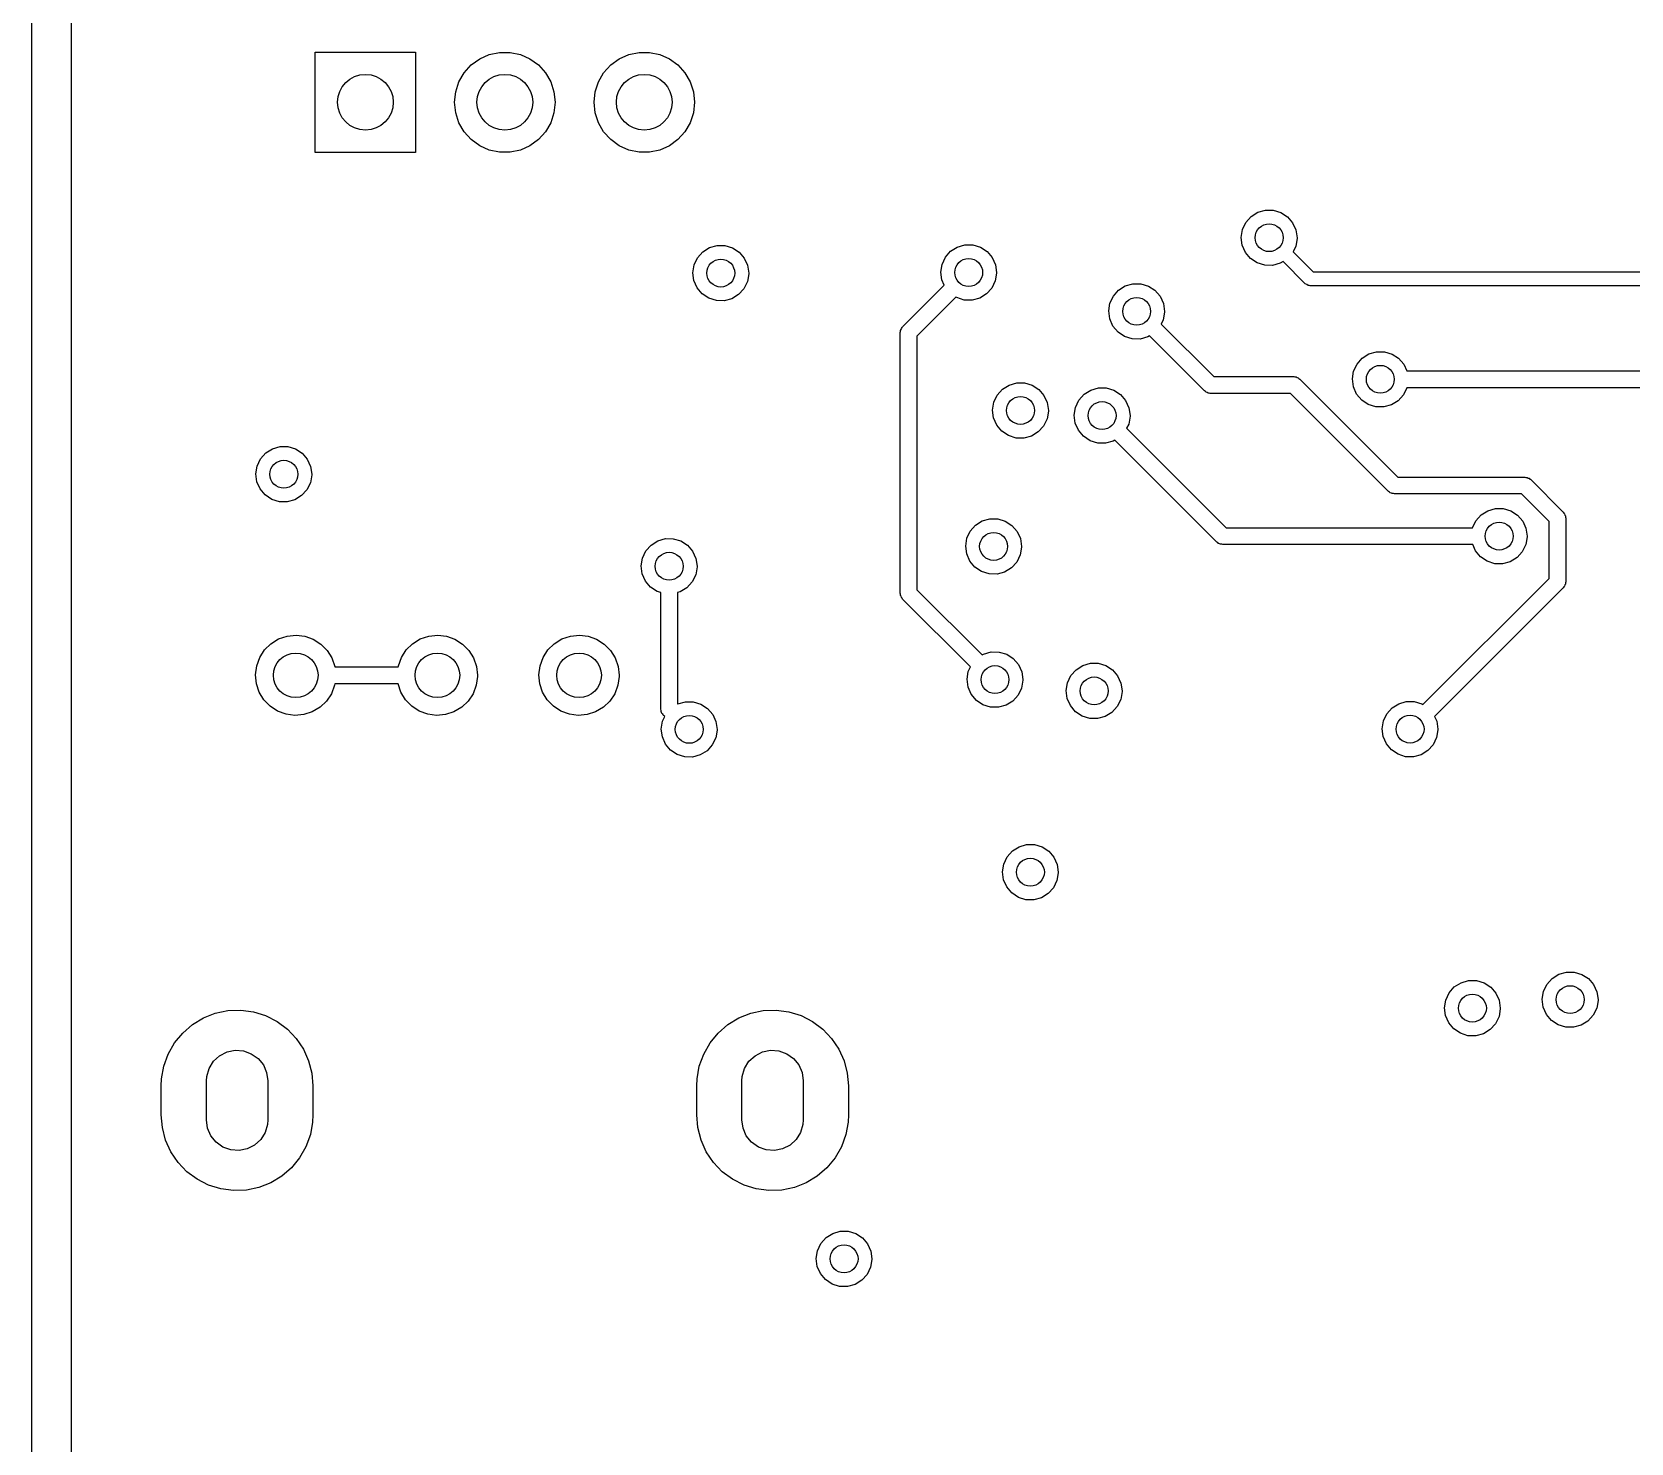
# Model space of a CAD drawing. Extents: x 74 to 207, y -143 to -33.
# Drawn here: x 75.34 to 104.01, y -87.56 to -62.25 of the extents above; entities that cross this region are included whole.
import ezdxf

# ---------------------------------------------------------------- set-up
doc = ezdxf.new("R2010")
doc.units = 0
doc.layers.add('BLACK', color=7, linetype='CONTINUOUS')

msp = doc.modelspace()

# ---------------------------------------------------------------- linework, layer by layer
at = {"layer": 'BLACK', "linetype": 'CONTINUOUS'}
for p, q in [((75.342, -101.6), (75.342, -48.514)), ((76.042, -48.659), (76.042, -101.455)), ((80.42, -64.41), (80.42, -62.61)), ((80.42, -62.61), (82.22, -62.61)), ((82.22, -62.61), (82.22, -64.41)), ((83.2178, -62.8412), (83.37, -62.7306)), ((83.37, -62.7306), (83.5419, -62.654)), ((83.5419, -62.654), (83.7259, -62.6149)), ((83.7259, -62.6149), (83.9141, -62.6149)), ((83.9141, -62.6149), (84.0981, -62.654)), ((84.0981, -62.654), (84.27, -62.7306)), ((84.27, -62.7306), (84.4222, -62.8412)), ((85.7178, -62.8412), (85.87, -62.7306)), ((85.87, -62.7306), (86.0419, -62.654)), ((86.0419, -62.654), (86.2259, -62.6149)), ((86.2259, -62.6149), (86.4141, -62.6149)), ((86.4141, -62.6149), (86.5981, -62.654)), ((86.5981, -62.654), (86.77, -62.7306)), ((86.77, -62.7306), (86.9222, -62.8412)), ((82.9978, -63.1439), (83.0919, -62.981)), ((83.0919, -62.981), (83.2178, -62.8412)), ((84.4222, -62.8412), (84.5481, -62.981)), ((84.5481, -62.981), (84.6422, -63.1439)), ((85.4978, -63.1439), (85.5919, -62.981)), ((85.5919, -62.981), (85.7178, -62.8412)), ((86.9222, -62.8412), (87.0481, -62.981)), ((87.0481, -62.981), (87.1422, -63.1439)), ((82.92, -63.51), (82.9397, -63.3229)), ((82.9397, -63.3229), (82.9978, -63.1439)), ((84.6422, -63.1439), (84.7003, -63.3229)), ((84.7003, -63.3229), (84.72, -63.51)), ((85.42, -63.51), (85.4397, -63.3229)), ((85.4397, -63.3229), (85.4978, -63.1439)), ((87.1422, -63.1439), (87.2003, -63.3229)), ((87.2003, -63.3229), (87.22, -63.51)), ((82.9397, -63.6971), (82.92, -63.51)), ((84.72, -63.51), (84.7003, -63.6971)), ((85.4397, -63.6971), (85.42, -63.51)), ((87.22, -63.51), (87.2003, -63.6971)), ((82.9978, -63.8761), (82.9397, -63.6971)), ((83.0919, -64.039), (82.9978, -63.8761)), ((84.6422, -63.8761), (84.5481, -64.039)), ((84.7003, -63.6971), (84.6422, -63.8761)), ((85.4978, -63.8761), (85.4397, -63.6971)), ((85.5919, -64.039), (85.4978, -63.8761)), ((87.1422, -63.8761), (87.0481, -64.039)), ((87.2003, -63.6971), (87.1422, -63.8761)), ((83.2178, -64.1788), (83.0919, -64.039)), ((83.37, -64.2894), (83.2178, -64.1788)), ((84.4222, -64.1788), (84.27, -64.2894)), ((84.5481, -64.039), (84.4222, -64.1788)), ((85.7178, -64.1788), (85.5919, -64.039)), ((85.87, -64.2894), (85.7178, -64.1788)), ((86.9222, -64.1788), (86.77, -64.2894)), ((87.0481, -64.039), (86.9222, -64.1788)), ((82.22, -64.41), (80.42, -64.41)), ((83.5419, -64.366), (83.37, -64.2894)), ((83.7259, -64.4051), (83.5419, -64.366)), ((83.9141, -64.4051), (83.7259, -64.4051)), ((84.0981, -64.366), (83.9141, -64.4051)), ((84.27, -64.2894), (84.0981, -64.366)), ((86.0419, -64.366), (85.87, -64.2894)), ((86.2259, -64.4051), (86.0419, -64.366)), ((86.4141, -64.4051), (86.2259, -64.4051)), ((86.5981, -64.366), (86.4141, -64.4051)), ((86.77, -64.2894), (86.5981, -64.366)), ((97.106, -65.6639), (97.1998, -65.5576)), ((97.1998, -65.5576), (97.3197, -65.482)), ((97.3197, -65.482), (97.456, -65.443)), ((97.456, -65.443), (97.5978, -65.4439)), ((97.5978, -65.4439), (97.7336, -65.4845)), ((97.7336, -65.4845), (97.8526, -65.5616)), ((97.8526, -65.5616), (97.9451, -65.669)), ((97.0239, -65.9323), (97.0457, -65.7922)), ((97.0423, -66.0729), (97.0239, -65.9323)), ((97.0457, -65.7922), (97.106, -65.6639)), ((97.9451, -65.669), (98.0038, -65.7981)), ((98.0038, -65.7981), (98.0239, -65.9384)), ((98.0239, -65.9384), (98.0238, -65.9506)), ((87.2746, -66.2989), (87.3684, -66.1926)), ((87.3684, -66.1926), (87.4883, -66.117)), ((87.4883, -66.117), (87.6246, -66.078)), ((87.6246, -66.078), (87.7664, -66.0789)), ((87.7664, -66.0789), (87.9022, -66.1195)), ((87.9022, -66.1195), (88.0212, -66.1966)), ((88.0212, -66.1966), (88.1137, -66.304)), ((91.7187, -66.2881), (91.8125, -66.1818)), ((91.8125, -66.1818), (91.9324, -66.1062)), ((91.9324, -66.1062), (92.0687, -66.0672)), ((92.0687, -66.0672), (92.2105, -66.0681)), ((92.2105, -66.0681), (92.3463, -66.1087)), ((92.3463, -66.1087), (92.4653, -66.1858)), ((92.4653, -66.1858), (92.5578, -66.2932)), ((97.0994, -66.2026), (97.0423, -66.0729)), ((97.1906, -66.3111), (97.0994, -66.2026)), ((98.0002, -66.0904), (97.9521, -66.1898)), ((97.9521, -66.1898), (98.3123, -66.55)), ((98.0238, -65.9506), (98.0002, -66.0904)), ((87.1925, -66.5673), (87.2143, -66.4272)), ((87.2143, -66.4272), (87.2746, -66.2989)), ((88.1137, -66.304), (88.1724, -66.4331)), ((88.1724, -66.4331), (88.1925, -66.5734)), ((91.6366, -66.5565), (91.6584, -66.4164)), ((91.6584, -66.4164), (91.7187, -66.2881)), ((92.5578, -66.2932), (92.6165, -66.4223)), ((92.6165, -66.4223), (92.6366, -66.5626)), ((97.3086, -66.3897), (97.1906, -66.3111)), ((97.444, -66.432), (97.3086, -66.3897)), ((97.5857, -66.4346), (97.444, -66.432)), ((97.7225, -66.3973), (97.5857, -66.4346)), ((97.7742, -66.3655), (97.7225, -66.3973)), ((98.1721, -66.7634), (97.7742, -66.3655)), ((87.2109, -66.7079), (87.1925, -66.5673)), ((87.268, -66.8376), (87.2109, -66.7079)), ((88.1688, -66.7254), (88.107, -66.853)), ((88.1924, -66.5856), (88.1688, -66.7254)), ((88.1925, -66.5734), (88.1924, -66.5856)), ((90.9529, -67.5341), (91.6963, -66.7908)), ((91.655, -66.6971), (91.6366, -66.5565)), ((91.6963, -66.7908), (91.655, -66.6971)), ((92.6129, -66.7146), (92.5511, -66.8422)), ((92.6365, -66.5748), (92.6129, -66.7146)), ((92.6366, -66.5626), (92.6365, -66.5748)), ((94.9442, -66.8028), (95.0805, -66.7638)), ((95.0805, -66.7638), (95.2223, -66.7647)), ((95.2223, -66.7647), (95.3581, -66.8053)), ((98.1991, -66.7782), (98.1721, -66.7634)), ((98.225, -66.7949), (98.1991, -66.7782)), ((98.2314, -66.7958), (98.225, -66.7949)), ((98.2339, -66.7971), (98.2314, -66.7958)), ((98.2385, -66.7968), (98.2339, -66.7971)), ((98.2605, -66.8), (98.2385, -66.7968)), ((106.691, -66.8), (98.2605, -66.8)), ((98.3123, -66.55), (106.724, -66.55)), ((87.3592, -66.9461), (87.268, -66.8376)), ((87.4772, -67.0247), (87.3592, -66.9461)), ((87.6126, -67.067), (87.4772, -67.0247)), ((87.7543, -67.0696), (87.6126, -67.067)), ((87.8911, -67.0323), (87.7543, -67.0696)), ((88.0119, -66.9581), (87.8911, -67.0323)), ((88.107, -66.853), (88.0119, -66.9581)), ((91.907, -67.0043), (91.209, -67.7023)), ((91.9213, -67.0139), (91.907, -67.0043)), ((92.0567, -67.0562), (91.9213, -67.0139)), ((92.1984, -67.0588), (92.0567, -67.0562)), ((92.3352, -67.0215), (92.1984, -67.0588)), ((92.456, -66.9473), (92.3352, -67.0215)), ((92.5511, -66.8422), (92.456, -66.9473)), ((94.6702, -67.113), (94.7305, -66.9847)), ((94.7305, -66.9847), (94.8243, -66.8784)), ((94.8243, -66.8784), (94.9442, -66.8028)), ((95.3581, -66.8053), (95.4771, -66.8824)), ((95.4771, -66.8824), (95.5696, -66.9898)), ((95.5696, -66.9898), (95.6283, -67.1189)), ((94.6484, -67.2531), (94.6702, -67.113)), ((94.6668, -67.3937), (94.6484, -67.2531)), ((95.6483, -67.2714), (95.6247, -67.4112)), ((95.6283, -67.1189), (95.6484, -67.2592)), ((95.6484, -67.2592), (95.6483, -67.2714)), ((90.909, -67.6402), (90.9141, -67.6211)), ((90.909, -72.3138), (90.909, -67.6402)), ((90.9141, -67.6014), (90.924, -67.5843)), ((90.9141, -67.6211), (90.9141, -67.6014)), ((90.924, -67.5843), (90.9291, -67.5652)), ((90.9291, -67.5652), (90.9431, -67.5512)), ((90.9431, -67.5512), (90.9529, -67.5341)), ((94.7239, -67.5234), (94.6668, -67.3937)), ((94.8151, -67.6319), (94.7239, -67.5234)), ((94.9331, -67.7105), (94.8151, -67.6319)), ((95.6247, -67.4112), (95.5881, -67.4868)), ((95.5881, -67.4868), (96.5313, -68.43)), ((91.209, -67.7023), (91.209, -72.2517)), ((95.0685, -67.7528), (94.9331, -67.7105)), ((95.2102, -67.7554), (95.0685, -67.7528)), ((95.347, -67.7181), (95.2102, -67.7554)), ((95.3768, -67.6998), (95.347, -67.7181)), ((96.3631, -68.6861), (95.3768, -67.6998)), ((99.039, -68.3322), (99.0993, -68.2039)), ((99.0993, -68.2039), (99.1931, -68.0976)), ((99.1931, -68.0976), (99.313, -68.022)), ((99.313, -68.022), (99.4493, -67.983)), ((99.4493, -67.983), (99.5911, -67.9839)), ((99.5911, -67.9839), (99.7269, -68.0245)), ((99.7269, -68.0245), (99.8459, -68.1016)), ((99.8459, -68.1016), (99.9384, -68.209)), ((99.9384, -68.209), (99.9927, -68.3284)), ((96.5313, -68.43), (97.9678, -68.43)), ((97.9678, -68.43), (97.9869, -68.4351)), ((97.9869, -68.4351), (98.0066, -68.4351)), ((98.0066, -68.4351), (98.0237, -68.445)), ((98.0237, -68.445), (98.0428, -68.4501)), ((98.0428, -68.4501), (98.0568, -68.4641)), ((98.0568, -68.4641), (98.0739, -68.4739)), ((98.0739, -68.4739), (99.8333, -70.2334)), ((99.0172, -68.4723), (99.039, -68.3322)), ((99.0356, -68.6129), (99.0172, -68.4723)), ((99.9927, -68.3284), (113.436, -68.3284)), ((92.5874, -68.891), (92.6477, -68.7627)), ((92.6477, -68.7627), (92.7415, -68.6564)), ((92.7415, -68.6564), (92.8614, -68.5808)), ((92.8614, -68.5808), (92.9977, -68.5418)), ((92.9977, -68.5418), (93.1395, -68.5427)), ((93.1395, -68.5427), (93.2753, -68.5833)), ((93.2753, -68.5833), (93.3943, -68.6604)), ((93.3943, -68.6604), (93.4868, -68.7678)), ((93.4868, -68.7678), (93.5455, -68.8969)), ((94.1113, -68.8535), (94.2051, -68.7472)), ((94.2051, -68.7472), (94.325, -68.6716)), ((94.325, -68.6716), (94.4613, -68.6326)), ((94.4613, -68.6326), (94.6031, -68.6335)), ((94.6031, -68.6335), (94.7389, -68.6741)), ((94.7389, -68.6741), (94.8579, -68.7512)), ((94.8579, -68.7512), (94.9504, -68.8586)), ((96.3802, -68.6959), (96.3631, -68.6861)), ((96.3942, -68.7099), (96.3802, -68.6959)), ((96.4133, -68.715), (96.3942, -68.7099)), ((96.4304, -68.7249), (96.4133, -68.715)), ((96.4501, -68.7249), (96.4304, -68.7249)), ((96.4692, -68.73), (96.4501, -68.7249)), ((97.9057, -68.73), (96.4692, -68.73)), ((99.6651, -70.4895), (97.9057, -68.73)), ((99.0927, -68.7426), (99.0356, -68.6129)), ((99.1839, -68.8511), (99.0927, -68.7426)), ((99.9317, -68.758), (99.8366, -68.8631)), ((99.9935, -68.6304), (99.9317, -68.758)), ((99.9939, -68.6284), (99.9935, -68.6304)), ((113.374, -68.6284), (99.9939, -68.6284)), ((92.5656, -69.0311), (92.5874, -68.891)), ((92.584, -69.1717), (92.5656, -69.0311)), ((93.5655, -69.0494), (93.5419, -69.1892)), ((93.5455, -68.8969), (93.5656, -69.0372)), ((93.5656, -69.0372), (93.5655, -69.0494)), ((94.0292, -69.1219), (94.051, -68.9818)), ((94.051, -68.9818), (94.1113, -68.8535)), ((94.9504, -68.8586), (95.0091, -68.9877)), ((95.0091, -68.9877), (95.0292, -69.128)), ((99.3019, -68.9297), (99.1839, -68.8511)), ((99.4373, -68.972), (99.3019, -68.9297)), ((99.579, -68.9746), (99.4373, -68.972)), ((99.7158, -68.9373), (99.579, -68.9746)), ((99.8366, -68.8631), (99.7158, -68.9373)), ((92.6411, -69.3014), (92.584, -69.1717)), ((92.7323, -69.4099), (92.6411, -69.3014)), ((93.4801, -69.3168), (93.385, -69.4219)), ((93.5419, -69.1892), (93.4801, -69.3168)), ((94.0476, -69.2625), (94.0292, -69.1219)), ((94.1047, -69.3922), (94.0476, -69.2625)), ((95.0055, -69.28), (94.9689, -69.3556)), ((94.9689, -69.3556), (96.7544, -71.141)), ((95.0291, -69.1402), (95.0055, -69.28)), ((95.0292, -69.128), (95.0291, -69.1402)), ((92.8503, -69.4885), (92.7323, -69.4099)), ((92.9857, -69.5308), (92.8503, -69.4885)), ((93.1274, -69.5334), (92.9857, -69.5308)), ((93.2642, -69.4961), (93.1274, -69.5334)), ((93.385, -69.4219), (93.2642, -69.4961)), ((94.1959, -69.5007), (94.1047, -69.3922)), ((94.3139, -69.5793), (94.1959, -69.5007)), ((94.4493, -69.6216), (94.3139, -69.5793)), ((94.591, -69.6242), (94.4493, -69.6216)), ((94.7278, -69.5869), (94.591, -69.6242)), ((94.7576, -69.5686), (94.7278, -69.5869)), ((96.5862, -71.3971), (94.7576, -69.5686)), ((79.3794, -70.034), (79.4397, -69.9057)), ((79.4397, -69.9057), (79.5335, -69.7994)), ((79.5335, -69.7994), (79.6534, -69.7238)), ((79.6534, -69.7238), (79.7897, -69.6848)), ((79.7897, -69.6848), (79.9315, -69.6857)), ((79.9315, -69.6857), (80.0673, -69.7263)), ((80.0673, -69.7263), (80.1863, -69.8034)), ((80.1863, -69.8034), (80.2788, -69.9108)), ((80.2788, -69.9108), (80.3375, -70.0399)), ((79.3576, -70.1741), (79.3794, -70.034)), ((79.376, -70.3147), (79.3576, -70.1741)), ((80.3575, -70.1924), (80.3339, -70.3322)), ((80.3375, -70.0399), (80.3576, -70.1802)), ((80.3576, -70.1802), (80.3575, -70.1924)), ((99.8333, -70.2334), (102.108, -70.2334)), ((102.108, -70.2334), (102.127, -70.2385)), ((102.127, -70.2385), (102.147, -70.2385)), ((102.147, -70.2385), (102.164, -70.2484)), ((79.4331, -70.4444), (79.376, -70.3147)), ((79.5243, -70.5529), (79.4331, -70.4444)), ((80.2721, -70.4598), (80.177, -70.5649)), ((80.3339, -70.3322), (80.2721, -70.4598)), ((99.6822, -70.4993), (99.6651, -70.4895)), ((99.6962, -70.5133), (99.6822, -70.4993)), ((99.7153, -70.5184), (99.6962, -70.5133)), ((99.7324, -70.5283), (99.7153, -70.5184)), ((102.164, -70.2484), (102.183, -70.2535)), ((102.183, -70.2535), (102.197, -70.2675)), ((102.197, -70.2675), (102.214, -70.2773)), ((102.214, -70.2773), (102.798, -70.8615)), ((79.6423, -70.6315), (79.5243, -70.5529)), ((79.7777, -70.6738), (79.6423, -70.6315)), ((79.9194, -70.6764), (79.7777, -70.6738)), ((80.0562, -70.6391), (79.9194, -70.6764)), ((80.177, -70.5649), (80.0562, -70.6391)), ((99.7521, -70.5283), (99.7324, -70.5283)), ((99.7712, -70.5334), (99.7521, -70.5283)), ((102.046, -70.5334), (99.7712, -70.5334)), ((101.444, -70.8346), (101.58, -70.7957)), ((101.58, -70.7957), (101.722, -70.7965)), ((101.722, -70.7965), (101.858, -70.8371)), ((102.542, -71.0297), (102.046, -70.5334)), ((92.1651, -71.2011), (92.2589, -71.0948)), ((92.2589, -71.0948), (92.3788, -71.0192)), ((92.3788, -71.0192), (92.5151, -70.9802)), ((92.5151, -70.9802), (92.6569, -70.9811)), ((92.6569, -70.9811), (92.7927, -71.0217)), ((92.7927, -71.0217), (92.9117, -71.0988)), ((92.9117, -71.0988), (93.0042, -71.2062)), ((101.172, -71.141), (101.23, -71.0165)), ((101.23, -71.0165), (101.324, -70.9103)), ((101.324, -70.9103), (101.444, -70.8346)), ((101.858, -70.8371), (101.977, -70.9142)), ((101.977, -70.9142), (102.07, -71.0216)), ((102.07, -71.0216), (102.128, -71.1507)), ((102.542, -72.0485), (102.542, -71.0297)), ((102.798, -70.8615), (102.808, -70.8786)), ((102.808, -70.8786), (102.822, -70.8926)), ((102.822, -70.8926), (102.827, -70.9117)), ((102.827, -70.9117), (102.837, -70.9288)), ((102.837, -70.9288), (102.837, -70.9485)), ((102.837, -70.9485), (102.842, -70.9676)), ((102.842, -70.9676), (102.842, -72.1106)), ((86.4423, -71.4504), (86.5622, -71.3748)), ((86.5622, -71.3748), (86.6985, -71.3358)), ((86.6985, -71.3358), (86.8403, -71.3367)), ((86.8403, -71.3367), (86.9761, -71.3773)), ((86.9761, -71.3773), (87.0951, -71.4544)), ((92.083, -71.4695), (92.1048, -71.3294)), ((92.1048, -71.3294), (92.1651, -71.2011)), ((93.0042, -71.2062), (93.0629, -71.3353)), ((93.0629, -71.3353), (93.083, -71.4756)), ((96.7544, -71.141), (101.172, -71.141)), ((102.148, -71.3032), (102.125, -71.443)), ((102.128, -71.1507), (102.148, -71.291)), ((102.148, -71.291), (102.148, -71.3032)), ((86.2882, -71.685), (86.3485, -71.5567)), ((86.3485, -71.5567), (86.4423, -71.4504)), ((87.0951, -71.4544), (87.1876, -71.5618)), ((87.1876, -71.5618), (87.2463, -71.6909)), ((92.1014, -71.6101), (92.083, -71.4695)), ((92.1585, -71.7398), (92.1014, -71.6101)), ((93.0593, -71.6276), (92.9975, -71.7552)), ((93.0829, -71.4878), (93.0593, -71.6276)), ((93.083, -71.4756), (93.0829, -71.4878)), ((96.6033, -71.407), (96.5862, -71.3971)), ((96.6172, -71.4209), (96.6033, -71.407)), ((96.6363, -71.426), (96.6172, -71.4209)), ((96.6534, -71.4359), (96.6363, -71.426)), ((96.6731, -71.4359), (96.6534, -71.4359)), ((96.6922, -71.441), (96.6731, -71.4359)), ((101.174, -71.441), (96.6922, -71.441)), ((101.224, -71.5552), (101.174, -71.441)), ((101.315, -71.6638), (101.224, -71.5552)), ((101.433, -71.7423), (101.315, -71.6638)), ((102.063, -71.5706), (101.968, -71.6757)), ((102.125, -71.443), (102.063, -71.5706)), ((86.2664, -71.8251), (86.2882, -71.685)), ((86.2848, -71.9657), (86.2664, -71.8251)), ((87.2663, -71.8434), (87.2427, -71.9832)), ((87.2463, -71.6909), (87.2664, -71.8312)), ((87.2664, -71.8312), (87.2663, -71.8434)), ((92.2497, -71.8483), (92.1585, -71.7398)), ((92.3677, -71.9269), (92.2497, -71.8483)), ((92.5031, -71.9692), (92.3677, -71.9269)), ((92.7816, -71.9345), (92.6448, -71.9718)), ((92.9024, -71.8603), (92.7816, -71.9345)), ((92.9975, -71.7552), (92.9024, -71.8603)), ((101.568, -71.7846), (101.433, -71.7423)), ((101.71, -71.7872), (101.568, -71.7846)), ((101.847, -71.7499), (101.71, -71.7872)), ((101.968, -71.6757), (101.847, -71.7499)), ((86.3419, -72.0954), (86.2848, -71.9657)), ((86.4331, -72.2039), (86.3419, -72.0954)), ((86.5511, -72.2825), (86.4331, -72.2039)), ((87.0858, -72.2159), (86.965, -72.2901)), ((87.1809, -72.1108), (87.0858, -72.2159)), ((87.2427, -71.9832), (87.1809, -72.1108)), ((92.6448, -71.9718), (92.5031, -71.9692)), ((100.28, -74.3109), (102.542, -72.0485)), ((102.798, -72.2167), (100.491, -74.5243)), ((102.808, -72.1996), (102.798, -72.2167)), ((102.822, -72.1856), (102.808, -72.1996)), ((102.827, -72.1665), (102.822, -72.1856)), ((102.837, -72.1494), (102.827, -72.1665)), ((102.842, -72.1106), (102.837, -72.1297)), ((102.837, -72.1297), (102.837, -72.1494)), ((86.6164, -72.3029), (86.5511, -72.2825)), ((86.6164, -74.3966), (86.6164, -72.3029)), ((86.965, -72.2901), (86.9164, -72.3033)), ((86.9164, -72.3033), (86.9164, -74.3029)), ((90.9141, -72.3329), (90.909, -72.3138)), ((90.9141, -72.3526), (90.9141, -72.3329)), ((90.924, -72.3697), (90.9141, -72.3526)), ((90.9291, -72.3888), (90.924, -72.3697)), ((90.9431, -72.4028), (90.9291, -72.3888)), ((90.9529, -72.4199), (90.9431, -72.4028)), ((92.1685, -73.6355), (90.9529, -72.4199)), ((91.209, -72.2517), (92.3796, -73.4223)), ((79.7642, -73.1355), (79.9162, -73.0838)), ((79.9162, -73.0838), (80.0758, -73.067)), ((80.0758, -73.067), (80.2352, -73.086)), ((80.2352, -73.086), (80.3864, -73.1399)), ((82.3042, -73.1355), (82.4562, -73.0838)), ((82.4562, -73.0838), (82.6158, -73.067)), ((82.6158, -73.067), (82.7752, -73.086)), ((82.7752, -73.086), (82.9264, -73.1399)), ((84.8442, -73.1355), (84.9962, -73.0838)), ((84.9962, -73.0838), (85.1558, -73.067)), ((85.1558, -73.067), (85.3152, -73.086)), ((85.3152, -73.086), (85.4664, -73.1399)), ((79.4259, -73.4669), (79.5128, -73.3319)), ((79.5128, -73.3319), (79.6275, -73.2196)), ((79.6275, -73.2196), (79.7642, -73.1355)), ((80.3864, -73.1399), (80.522, -73.2259)), ((80.522, -73.2259), (80.6351, -73.3398)), ((80.6351, -73.3398), (80.7201, -73.4759)), ((81.9659, -73.4669), (82.0528, -73.3319)), ((82.0528, -73.3319), (82.1675, -73.2196)), ((82.1675, -73.2196), (82.3042, -73.1355)), ((82.9264, -73.1399), (83.062, -73.2259)), ((83.062, -73.2259), (83.1751, -73.3398)), ((83.1751, -73.3398), (83.2601, -73.4759)), ((84.5059, -73.4669), (84.5928, -73.3319)), ((84.5928, -73.3319), (84.7075, -73.2196)), ((84.7075, -73.2196), (84.8442, -73.1355)), ((85.4664, -73.1399), (85.602, -73.2259)), ((85.602, -73.2259), (85.7151, -73.3398)), ((85.7151, -73.3398), (85.8001, -73.4759)), ((92.4042, -73.4068), (92.5405, -73.3678)), ((92.5405, -73.3678), (92.6823, -73.3687)), ((92.6823, -73.3687), (92.8181, -73.4093)), ((79.3509, -73.7769), (79.371, -73.6177)), ((79.371, -73.6177), (79.4259, -73.4669)), ((80.7201, -73.4759), (80.7729, -73.6275)), ((80.7729, -73.6275), (80.774, -73.637)), ((80.774, -73.637), (81.9085, -73.637)), ((81.9085, -73.637), (81.911, -73.6177)), ((81.911, -73.6177), (81.9659, -73.4669)), ((83.2601, -73.4759), (83.3129, -73.6275)), ((83.3129, -73.6275), (83.3308, -73.787)), ((84.4309, -73.7769), (84.451, -73.6177)), ((84.451, -73.6177), (84.5059, -73.4669)), ((85.8001, -73.4759), (85.8529, -73.6275)), ((85.8529, -73.6275), (85.8708, -73.787)), ((92.1302, -73.717), (92.1685, -73.6355)), ((92.3796, -73.4223), (92.4042, -73.4068)), ((92.8181, -73.4093), (92.9371, -73.4864)), ((92.9371, -73.4864), (93.0296, -73.5938)), ((93.0296, -73.5938), (93.0883, -73.7229)), ((94.0623, -73.6856), (94.1822, -73.61)), ((94.1822, -73.61), (94.3185, -73.571)), ((94.3185, -73.571), (94.4603, -73.5719)), ((94.4603, -73.5719), (94.5961, -73.6125)), ((94.5961, -73.6125), (94.7151, -73.6896)), ((79.3665, -73.9367), (79.3509, -73.7769)), ((79.4172, -74.089), (79.3665, -73.9367)), ((80.7682, -73.9661), (80.7112, -74.1161)), ((80.7723, -73.937), (80.7682, -73.9661)), ((81.9066, -73.937), (80.7723, -73.937)), ((81.9572, -74.089), (81.9066, -73.937)), ((83.3082, -73.9661), (83.2512, -74.1161)), ((83.3305, -73.8071), (83.3082, -73.9661)), ((83.3308, -73.787), (83.3305, -73.8071)), ((84.4465, -73.9367), (84.4309, -73.7769)), ((84.4972, -74.089), (84.4465, -73.9367)), ((85.8482, -73.9661), (85.7912, -74.1161)), ((85.8705, -73.8071), (85.8482, -73.9661)), ((85.8708, -73.787), (85.8705, -73.8071)), ((92.1084, -73.8571), (92.1302, -73.717)), ((92.1268, -73.9977), (92.1084, -73.8571)), ((93.1083, -73.8754), (93.0847, -74.0152)), ((93.0883, -73.7229), (93.1084, -73.8632)), ((93.1084, -73.8632), (93.1083, -73.8754)), ((93.8864, -74.0603), (93.9082, -73.9202)), ((93.9082, -73.9202), (93.9685, -73.7919)), ((93.9685, -73.7919), (94.0623, -73.6856)), ((94.7151, -73.6896), (94.8076, -73.797)), ((94.8076, -73.797), (94.8663, -73.9261)), ((94.8663, -73.9261), (94.8864, -74.0664)), ((79.5004, -74.2263), (79.4172, -74.089)), ((79.6119, -74.3418), (79.5004, -74.2263)), ((80.6224, -74.2498), (80.5061, -74.3605)), ((80.7112, -74.1161), (80.6224, -74.2498)), ((82.0404, -74.2263), (81.9572, -74.089)), ((82.1519, -74.3418), (82.0404, -74.2263)), ((83.1624, -74.2498), (83.0461, -74.3605)), ((83.2512, -74.1161), (83.1624, -74.2498)), ((84.5804, -74.2263), (84.4972, -74.089)), ((84.6919, -74.3418), (84.5804, -74.2263)), ((85.7024, -74.2498), (85.5861, -74.3605)), ((85.7912, -74.1161), (85.7024, -74.2498)), ((92.1839, -74.1274), (92.1268, -73.9977)), ((92.2751, -74.2359), (92.1839, -74.1274)), ((92.3931, -74.3145), (92.2751, -74.2359)), ((92.9278, -74.2479), (92.807, -74.3221)), ((93.0229, -74.1428), (92.9278, -74.2479)), ((93.0847, -74.0152), (93.0229, -74.1428)), ((93.9048, -74.2009), (93.8864, -74.0603)), ((93.9619, -74.3306), (93.9048, -74.2009)), ((94.8627, -74.2184), (94.8009, -74.346)), ((94.8863, -74.0786), (94.8627, -74.2184)), ((94.8864, -74.0664), (94.8863, -74.0786)), ((79.7462, -74.4297), (79.6119, -74.3418)), ((79.8966, -74.4856), (79.7462, -74.4297)), ((80.0557, -74.5068), (79.8966, -74.4856)), ((80.2156, -74.4923), (80.0557, -74.5068)), ((80.3682, -74.4427), (80.2156, -74.4923)), ((80.5061, -74.3605), (80.3682, -74.4427)), ((82.2862, -74.4297), (82.1519, -74.3418)), ((82.4366, -74.4856), (82.2862, -74.4297)), ((82.5957, -74.5068), (82.4366, -74.4856)), ((82.7556, -74.4923), (82.5957, -74.5068)), ((82.9082, -74.4427), (82.7556, -74.4923)), ((83.0461, -74.3605), (82.9082, -74.4427)), ((84.8262, -74.4297), (84.6919, -74.3418)), ((84.9766, -74.4856), (84.8262, -74.4297)), ((85.1357, -74.5068), (84.9766, -74.4856)), ((85.2956, -74.4923), (85.1357, -74.5068)), ((85.4482, -74.4427), (85.2956, -74.4923)), ((85.5861, -74.3605), (85.4482, -74.4427)), ((86.6215, -74.4157), (86.6164, -74.3966)), ((86.6215, -74.4354), (86.6215, -74.4157)), ((86.6314, -74.4525), (86.6215, -74.4354)), ((86.6365, -74.4716), (86.6314, -74.4525)), ((86.6505, -74.4856), (86.6365, -74.4716)), ((86.6476, -74.6098), (86.6859, -74.5283)), ((86.6603, -74.5027), (86.6505, -74.4856)), ((86.6859, -74.5283), (86.6603, -74.5027)), ((86.9164, -74.3029), (86.9216, -74.2996)), ((86.9216, -74.2996), (87.0579, -74.2606)), ((87.0579, -74.2606), (87.1997, -74.2615)), ((87.1997, -74.2615), (87.3355, -74.3021)), ((87.3355, -74.3021), (87.4545, -74.3792)), ((87.4545, -74.3792), (87.547, -74.4866)), ((87.547, -74.4866), (87.6057, -74.6157)), ((92.5285, -74.3568), (92.3931, -74.3145)), ((92.6702, -74.3594), (92.5285, -74.3568)), ((92.807, -74.3221), (92.6702, -74.3594)), ((94.0531, -74.4391), (93.9619, -74.3306)), ((94.1711, -74.5177), (94.0531, -74.4391)), ((94.3065, -74.56), (94.1711, -74.5177)), ((94.585, -74.5253), (94.4482, -74.5626)), ((94.7058, -74.4511), (94.585, -74.5253)), ((94.8009, -74.346), (94.7058, -74.4511)), ((99.5724, -74.606), (99.6327, -74.4777)), ((99.6327, -74.4777), (99.7265, -74.3714)), ((99.7265, -74.3714), (99.8464, -74.2958)), ((99.8464, -74.2958), (99.9827, -74.2568)), ((99.9827, -74.2568), (100.125, -74.2577)), ((100.125, -74.2577), (100.26, -74.2983)), ((100.26, -74.2983), (100.28, -74.3109)), ((100.491, -74.5243), (100.531, -74.6119)), ((86.6258, -74.7499), (86.6476, -74.6098)), ((86.6442, -74.8904), (86.6258, -74.7499)), ((87.6256, -74.7682), (87.6021, -74.908)), ((87.6057, -74.6157), (87.6258, -74.756)), ((87.6258, -74.756), (87.6256, -74.7682)), ((94.4482, -74.5626), (94.3065, -74.56)), ((99.5506, -74.7461), (99.5724, -74.606)), ((99.569, -74.8867), (99.5506, -74.7461)), ((100.55, -74.7644), (100.527, -74.9042)), ((100.531, -74.6119), (100.551, -74.7522)), ((100.551, -74.7522), (100.55, -74.7644)), ((86.7013, -75.0202), (86.6442, -74.8904)), ((86.7925, -75.1287), (86.7013, -75.0202)), ((87.5403, -75.0356), (87.4452, -75.1407)), ((87.6021, -74.908), (87.5403, -75.0356)), ((99.6261, -75.0164), (99.569, -74.8867)), ((99.7173, -75.1249), (99.6261, -75.0164)), ((100.465, -75.0318), (100.37, -75.1369)), ((100.527, -74.9042), (100.465, -75.0318)), ((86.9105, -75.2073), (86.7925, -75.1287)), ((87.0458, -75.2496), (86.9105, -75.2073)), ((87.1876, -75.2522), (87.0458, -75.2496)), ((87.3244, -75.2149), (87.1876, -75.2522)), ((87.4452, -75.1407), (87.3244, -75.2149)), ((99.8353, -75.2035), (99.7173, -75.1249)), ((99.9707, -75.2458), (99.8353, -75.2035)), ((100.112, -75.2484), (99.9707, -75.2458)), ((100.249, -75.2111), (100.112, -75.2484)), ((100.37, -75.1369), (100.249, -75.2111)), ((93.0392, -76.8612), (93.1755, -76.8222)), ((93.1755, -76.8222), (93.3173, -76.8231)), ((93.3173, -76.8231), (93.4531, -76.8637)), ((92.7652, -77.1714), (92.8255, -77.0431)), ((92.8255, -77.0431), (92.9193, -76.9368)), ((92.9193, -76.9368), (93.0392, -76.8612)), ((93.4531, -76.8637), (93.5721, -76.9408)), ((93.5721, -76.9408), (93.6646, -77.0482)), ((93.6646, -77.0482), (93.7233, -77.1773)), ((92.7434, -77.3115), (92.7652, -77.1714)), ((92.7618, -77.4521), (92.7434, -77.3115)), ((93.7433, -77.3298), (93.7197, -77.4696)), ((93.7233, -77.1773), (93.7434, -77.3176)), ((93.7434, -77.3176), (93.7433, -77.3298)), ((92.8189, -77.5818), (92.7618, -77.4521)), ((92.9101, -77.6903), (92.8189, -77.5818)), ((93.0281, -77.7689), (92.9101, -77.6903)), ((93.6579, -77.5972), (93.5628, -77.7023)), ((93.7197, -77.4696), (93.6579, -77.5972)), ((93.1635, -77.8112), (93.0281, -77.7689)), ((93.3052, -77.8138), (93.1635, -77.8112)), ((93.442, -77.7765), (93.3052, -77.8138)), ((93.5628, -77.7023), (93.442, -77.7765)), ((102.717, -79.1472), (102.853, -79.1082)), ((102.853, -79.1082), (102.995, -79.1091)), ((102.995, -79.1091), (103.131, -79.1497)), ((100.75, -79.4815), (100.844, -79.3752)), ((100.844, -79.3752), (100.964, -79.2996)), ((100.964, -79.2996), (101.1, -79.2606)), ((101.1, -79.2606), (101.242, -79.2615)), ((101.242, -79.2615), (101.378, -79.3021)), ((101.378, -79.3021), (101.497, -79.3792)), ((101.497, -79.3792), (101.589, -79.4866)), ((102.443, -79.4574), (102.503, -79.3291)), ((102.503, -79.3291), (102.597, -79.2228)), ((102.597, -79.2228), (102.717, -79.1472)), ((103.131, -79.1497), (103.249, -79.2268)), ((103.249, -79.2268), (103.342, -79.3342)), ((103.342, -79.3342), (103.401, -79.4633)), ((100.668, -79.7499), (100.69, -79.6098)), ((100.69, -79.6098), (100.75, -79.4815)), ((101.589, -79.4866), (101.648, -79.6157)), ((101.648, -79.6157), (101.668, -79.756)), ((102.421, -79.5975), (102.443, -79.4574)), ((102.439, -79.7381), (102.421, -79.5975)), ((103.421, -79.6158), (103.397, -79.7556)), ((103.401, -79.4633), (103.421, -79.6036)), ((103.421, -79.6036), (103.421, -79.6158)), ((78.2187, -80.0511), (78.4153, -79.9318)), ((78.4153, -79.9318), (78.6292, -79.8474)), ((78.6292, -79.8474), (78.8543, -79.8001)), ((78.8543, -79.8001), (79.0841, -79.7915)), ((79.0841, -79.7915), (79.312, -79.8217)), ((79.312, -79.8217), (79.5317, -79.8899)), ((79.5317, -79.8899), (79.7367, -79.9941)), ((87.8187, -80.0511), (88.0153, -79.9318)), ((88.0153, -79.9318), (88.2292, -79.8474)), ((88.2292, -79.8474), (88.4543, -79.8001)), ((88.4543, -79.8001), (88.6841, -79.7915)), ((88.6841, -79.7915), (88.912, -79.8217)), ((88.912, -79.8217), (89.1317, -79.8899)), ((89.1317, -79.8899), (89.3367, -79.9941)), ((100.687, -79.8905), (100.668, -79.7499)), ((100.744, -80.0202), (100.687, -79.8905)), ((101.645, -79.908), (101.583, -80.0356)), ((101.668, -79.7682), (101.645, -79.908)), ((101.668, -79.756), (101.668, -79.7682)), ((102.496, -79.8678), (102.439, -79.7381)), ((102.588, -79.9763), (102.496, -79.8678)), ((102.706, -80.0549), (102.588, -79.9763)), ((103.24, -79.9883), (103.119, -80.0625)), ((103.335, -79.8832), (103.24, -79.9883)), ((103.397, -79.7556), (103.335, -79.8832)), ((77.8992, -80.3797), (78.045, -80.2019)), ((78.045, -80.2019), (78.2187, -80.0511)), ((79.7367, -79.9941), (79.9212, -80.1314)), ((79.9212, -80.1314), (80.0799, -80.2978)), ((87.4992, -80.3797), (87.645, -80.2019)), ((87.645, -80.2019), (87.8187, -80.0511)), ((89.3367, -79.9941), (89.5212, -80.1314)), ((89.5212, -80.1314), (89.6799, -80.2978)), ((100.835, -80.1287), (100.744, -80.0202)), ((100.953, -80.2073), (100.835, -80.1287)), ((101.088, -80.2496), (100.953, -80.2073)), ((101.23, -80.2522), (101.088, -80.2496)), ((101.367, -80.2149), (101.23, -80.2522)), ((101.488, -80.1407), (101.367, -80.2149)), ((101.583, -80.0356), (101.488, -80.1407)), ((102.841, -80.0972), (102.706, -80.0549)), ((102.983, -80.0998), (102.841, -80.0972)), ((103.119, -80.0625), (102.983, -80.0998)), ((77.7854, -80.5795), (77.8992, -80.3797)), ((78.7061, -80.6084), (78.8391, -80.5406)), ((78.8391, -80.5406), (78.9855, -80.5111)), ((78.9855, -80.5111), (79.1344, -80.522)), ((79.1344, -80.522), (79.2748, -80.5726)), ((80.0799, -80.2978), (80.2083, -80.4886)), ((80.2083, -80.4886), (80.3028, -80.6983)), ((87.3854, -80.5795), (87.4992, -80.3797)), ((88.3061, -80.6084), (88.4391, -80.5406)), ((88.4391, -80.5406), (88.5855, -80.5111)), ((88.5855, -80.5111), (88.7344, -80.522)), ((88.7344, -80.522), (88.8748, -80.5726)), ((89.6799, -80.2978), (89.8083, -80.4886)), ((89.8083, -80.4886), (89.9028, -80.6983)), ((77.666, -81.022), (77.707, -80.7957)), ((77.707, -80.7957), (77.7854, -80.5795)), ((78.4759, -80.9797), (78.5175, -80.8363)), ((78.5175, -80.8363), (78.5962, -80.7094)), ((78.5962, -80.7094), (78.7061, -80.6084)), ((79.2748, -80.5726), (79.3965, -80.6591)), ((79.3965, -80.6591), (79.4904, -80.7751)), ((79.4904, -80.7751), (79.5497, -80.9121)), ((80.3028, -80.6983), (80.3606, -80.9209)), ((87.266, -81.022), (87.307, -80.7957)), ((87.307, -80.7957), (87.3854, -80.5795)), ((88.0759, -80.9797), (88.1175, -80.8363)), ((88.1175, -80.8363), (88.1962, -80.7094)), ((88.1962, -80.7094), (88.3061, -80.6084)), ((88.8748, -80.5726), (88.9965, -80.6591)), ((88.9965, -80.6591), (89.0904, -80.7751)), ((89.0904, -80.7751), (89.1497, -80.9121)), ((89.9028, -80.6983), (89.9606, -80.9209)), ((77.66, -81.15), (77.666, -81.022)), ((78.47, -81.06), (78.4759, -80.9797)), ((78.47, -81.76), (78.47, -81.06)), ((79.5497, -80.9121), (79.57, -81.06)), ((79.57, -81.06), (79.57, -81.76)), ((80.3606, -80.9209), (80.38, -81.15)), ((87.26, -81.15), (87.266, -81.022)), ((88.07, -81.06), (88.0759, -80.9797)), ((88.07, -81.76), (88.07, -81.06)), ((89.1497, -80.9121), (89.17, -81.06)), ((89.17, -81.06), (89.17, -81.76)), ((89.9606, -80.9209), (89.98, -81.15)), ((77.66, -81.67), (77.66, -81.15)), ((80.38, -81.15), (80.38, -81.67)), ((87.26, -81.67), (87.26, -81.15)), ((89.98, -81.15), (89.98, -81.67)), ((77.6794, -81.8991), (77.66, -81.67)), ((80.38, -81.67), (80.374, -81.798)), ((87.2794, -81.8991), (87.26, -81.67)), ((89.98, -81.67), (89.974, -81.798)), ((77.7372, -82.1217), (77.6794, -81.8991)), ((78.4903, -81.9079), (78.47, -81.76)), ((78.5495, -82.0449), (78.4903, -81.9079)), ((79.5224, -81.9837), (79.4438, -82.1106)), ((79.5641, -81.8403), (79.5224, -81.9837)), ((79.57, -81.76), (79.5641, -81.8403)), ((80.374, -81.798), (80.333, -82.0243)), ((87.3372, -82.1217), (87.2794, -81.8991)), ((88.0903, -81.9079), (88.07, -81.76)), ((88.1495, -82.0449), (88.0903, -81.9079)), ((89.1225, -81.9837), (89.0438, -82.1106)), ((89.1641, -81.8403), (89.1225, -81.9837)), ((89.17, -81.76), (89.1641, -81.8403)), ((89.974, -81.798), (89.933, -82.0243)), ((77.8317, -82.3314), (77.7372, -82.1217)), ((78.6435, -82.1609), (78.5495, -82.0449)), ((78.7652, -82.2474), (78.6435, -82.1609)), ((78.9056, -82.298), (78.7652, -82.2474)), ((79.2009, -82.2794), (79.0545, -82.3089)), ((79.3339, -82.2116), (79.2009, -82.2794)), ((79.4438, -82.1106), (79.3339, -82.2116)), ((80.2546, -82.2405), (80.1408, -82.4403)), ((80.333, -82.0243), (80.2546, -82.2405)), ((87.4317, -82.3314), (87.3372, -82.1217)), ((88.2435, -82.1609), (88.1495, -82.0449)), ((88.3652, -82.2474), (88.2435, -82.1609)), ((88.5056, -82.298), (88.3652, -82.2474)), ((88.8009, -82.2794), (88.6545, -82.3089)), ((88.9339, -82.2116), (88.8009, -82.2794)), ((89.0438, -82.1106), (88.9339, -82.2116)), ((89.8546, -82.2405), (89.7408, -82.4403)), ((89.933, -82.0243), (89.8546, -82.2405)), ((77.9601, -82.5222), (77.8317, -82.3314)), ((78.1188, -82.6886), (77.9601, -82.5222)), ((79.0545, -82.3089), (78.9056, -82.298)), ((80.1408, -82.4403), (79.995, -82.6181)), ((87.5601, -82.5222), (87.4317, -82.3314)), ((87.7188, -82.6886), (87.5601, -82.5222)), ((88.6545, -82.3089), (88.5056, -82.298)), ((89.7408, -82.4403), (89.595, -82.6181)), ((78.3033, -82.8259), (78.1188, -82.6886)), ((78.5083, -82.9301), (78.3033, -82.8259)), ((79.8213, -82.7689), (79.6247, -82.8882)), ((79.995, -82.6181), (79.8213, -82.7689)), ((87.9033, -82.8259), (87.7188, -82.6886)), ((88.1083, -82.9301), (87.9033, -82.8259)), ((89.4213, -82.7689), (89.2247, -82.8882)), ((89.595, -82.6181), (89.4213, -82.7689)), ((78.728, -82.9983), (78.5083, -82.9301)), ((78.9559, -83.0285), (78.728, -82.9983)), ((79.1857, -83.0199), (78.9559, -83.0285)), ((79.4108, -82.9726), (79.1857, -83.0199)), ((79.6247, -82.8882), (79.4108, -82.9726)), ((88.328, -82.9983), (88.1083, -82.9301)), ((88.5559, -83.0285), (88.328, -82.9983)), ((88.7857, -83.0199), (88.5559, -83.0285)), ((89.0108, -82.9726), (88.7857, -83.0199)), ((89.2247, -82.8882), (89.0108, -82.9726)), ((89.4246, -84.1056), (89.4849, -83.9773)), ((89.4849, -83.9773), (89.5787, -83.871)), ((89.5787, -83.871), (89.6986, -83.7954)), ((89.6986, -83.7954), (89.8349, -83.7564)), ((89.8349, -83.7564), (89.9767, -83.7573)), ((89.9767, -83.7573), (90.1125, -83.7979)), ((90.1125, -83.7979), (90.2315, -83.875)), ((90.2315, -83.875), (90.324, -83.9824)), ((90.324, -83.9824), (90.3827, -84.1115)), ((89.4028, -84.2457), (89.4246, -84.1056)), ((89.4212, -84.3863), (89.4028, -84.2457)), ((90.4027, -84.264), (90.3791, -84.4038)), ((90.3827, -84.1115), (90.4028, -84.2518)), ((90.4028, -84.2518), (90.4027, -84.264)), ((89.4783, -84.516), (89.4212, -84.3863)), ((89.5695, -84.6245), (89.4783, -84.516)), ((90.3173, -84.5314), (90.2222, -84.6365)), ((90.3791, -84.4038), (90.3173, -84.5314)), ((89.6875, -84.7031), (89.5695, -84.6245)), ((89.8229, -84.7454), (89.6875, -84.7031)), ((89.9646, -84.748), (89.8229, -84.7454)), ((90.1014, -84.7107), (89.9646, -84.748)), ((90.2222, -84.6365), (90.1014, -84.7107))]:
    msp.add_line(p, q, dxfattribs=at)
at = {"layer": 'BLACK'}
for centre, radius in [((81.32, -63.51), 0.5), ((83.82, -63.51), 0.5), ((86.32, -63.51), 0.5), ((97.5239, -65.9384), 0.25), ((87.6925, -66.5734), 0.25), ((92.1366, -66.5626), 0.25), ((95.1484, -67.2592), 0.25), ((99.5172, -68.4784), 0.25), ((93.0656, -69.0372), 0.25), ((94.5292, -69.128), 0.25), ((79.8576, -70.1802), 0.25), ((101.648, -71.291), 0.25), ((92.583, -71.4756), 0.25), ((86.7664, -71.8312), 0.25), ((80.0708, -73.787), 0.4), ((82.6108, -73.787), 0.4), ((85.1508, -73.787), 0.4), ((92.6084, -73.8632), 0.25), ((94.3864, -74.0664), 0.25), ((87.1258, -74.756), 0.25), ((100.051, -74.7522), 0.25), ((93.2434, -77.3176), 0.25), ((102.921, -79.6036), 0.25), ((101.168, -79.756), 0.25), ((89.9028, -84.2518), 0.25)]:
    msp.add_circle(centre, radius, dxfattribs=at)

doc.saveas('drawing.dxf')
